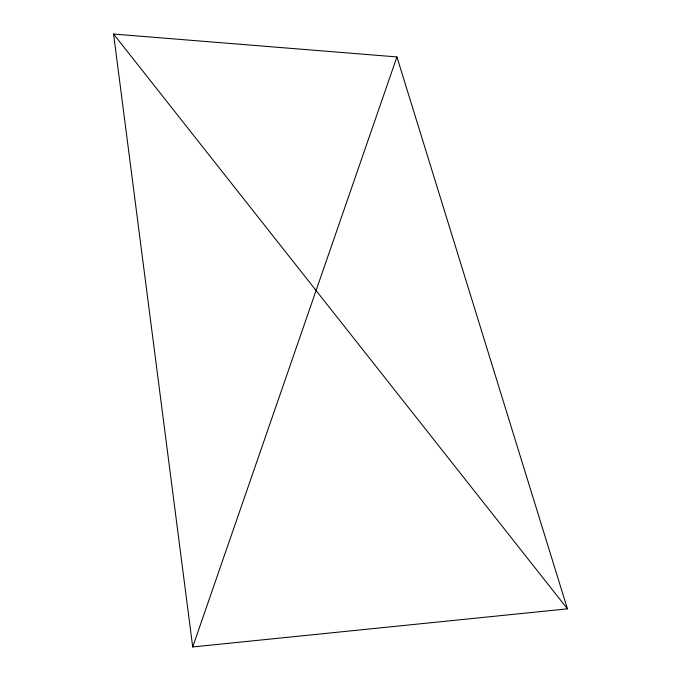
<?xml version="1.0" encoding="UTF-8"?>
<svg xmlns="http://www.w3.org/2000/svg" width="681" height="681" viewBox="0 0 681 681"><rect width="100%" height="100%" fill="white"/><g stroke="black" fill="none" stroke-linecap="round" stroke-linejoin="round"><path stroke-width="1.02" d="M192.714 646.95L396.929 56.932L113.574 34.05L192.714 646.95L567.426 608.84L396.929 56.932M113.574 34.05L567.426 608.84"/></g></svg>
